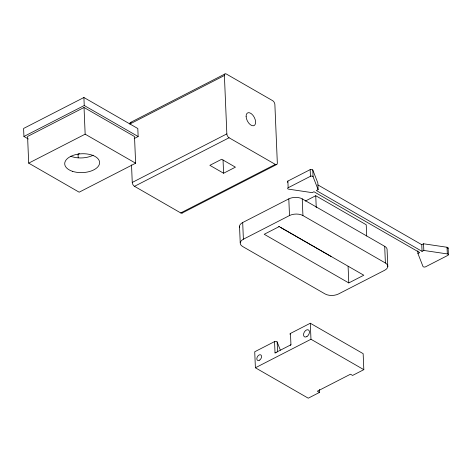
<?xml version="1.0" encoding="UTF-8"?>
<svg xmlns="http://www.w3.org/2000/svg" width="472" height="472" viewBox="0 0 472 472"><rect width="100%" height="100%" fill="white"/><g stroke="black" fill="none" stroke-linecap="round" stroke-linejoin="round"><path stroke-width="0.71" d="M134.219 138.55L138.148 136.532L137.812 128.526L83.904 97.503L23.6 128.455L23.936 136.461L28.373 139.016M23.936 136.461L84.24 105.51L138.148 136.532M84.034 107.486L27.577 136.461L28.692 163.147L79.166 192.192L135.629 163.212L134.508 136.526L84.034 107.486L85.155 134.172L135.629 163.212M28.692 163.147L85.155 134.172M130.349 122.531L224.943 73.98M131.523 164.923L132.254 182.44A3.174 1.735 62.8 0 0 134.485 186.322L180.729 212.931L275.323 164.386A3.174 1.735 62.8 0 0 277.324 162.928L274.881 104.554A3.174 1.735 62.8 0 0 272.651 100.672L226.407 74.057A3.174 1.735 62.8 0 0 224.401 75.514L129.812 124.059A3.174 1.735 62.8 0 1 131.269 122.384M79.355 153.524L78.057 154.191L78.204 157.76M132.254 182.44L226.849 133.889L224.401 75.514M134.485 186.322L229.073 137.771L275.323 164.386M223.598 173.236L235.422 167.171L221.681 159.265L209.857 165.33L223.598 173.236L223.044 160.055M182.192 213.008L276.787 164.462M287.755 182.286A1.587 0.855 -2.4 0 1 287.879 181.071L310.175 169.625A1.587 0.855 -2.4 0 1 312.783 170.014L317.839 182.953L318.116 189.626L316.346 190.535L422.051 251.358L423.827 250.449L447.314 253.93A1.587 0.855 -2.4 0 1 447.875 255.37L425.579 266.81A1.587 0.855 -2.4 0 1 422.965 266.426L417.915 253.482L417.803 250.815M417.915 253.482L419.685 252.573L313.98 191.75L312.204 192.659L288.716 189.178A1.587 0.855 -2.4 0 1 288.156 187.744L310.452 176.298A1.587 0.855 -2.4 0 1 313.06 176.687L318.116 189.626M239.717 227.516A9.523 5.145 -2.4 0 1 242.691 222.536L288.805 198.871A9.523 5.145 -2.4 0 1 302.239 198.877L384.692 246.319A9.523 5.145 -2.4 0 1 387.099 249.965L387.795 266.645M305.325 201.066L315.744 195.721L366.225 224.76L366.691 236M243.387 239.215L289.501 215.551A9.523 5.145 -2.4 0 1 302.935 215.556L385.388 262.998A9.523 5.145 -2.4 0 1 384.639 270.285L338.524 293.956A9.523 5.145 -2.4 0 1 325.09 293.95L242.637 246.508A9.523 5.145 -2.4 0 1 243.387 239.215L242.691 222.536M279.235 226.572L264.22 234.277L348.79 282.935L363.806 275.229L278.675 226.318M280.569 227.404L331.043 256.449M317.975 184.965L421.773 244.685L423.543 243.776L447.031 247.257A1.587 0.855 -2.4 0 1 447.592 248.697M280.356 350.153L277.158 341.982A1.587 0.855 -2.4 0 0 274.551 341.592L254.727 351.77L255.393 367.782L308.251 398.191L319.485 392.427L319.361 389.512M289.979 334.253A1.587 0.855 -2.4 0 1 290.469 333.421L310.299 323.243L363.151 353.658L363.823 369.67L352.59 375.435L350.478 374.219L317.367 391.211L319.485 392.427M274.551 341.592L275.028 352.932L290.947 344.767L290.469 333.421M255.393 367.782L310.971 339.256L363.823 369.67M448.123 248.089L448.4 254.762M447.031 247.257L447.314 253.93M423.543 243.776L423.827 250.449M421.773 244.685L422.051 251.358M384.692 246.319L385.388 262.998M348.088 266.255L348.79 282.935M315.744 195.721L316.246 207.656M312.783 170.014L313.06 176.687M310.175 169.625L310.452 176.298M310.299 323.243L310.971 339.256M302.239 198.877L302.935 215.556M288.805 198.871L289.501 215.551M287.879 181.071L288.156 187.744M277.158 341.982L277.577 351.906M239.528 226.182L240.23 242.862M83.904 97.503L84.24 105.51M290.422 345.368A1.587 0.855 -2.4 0 1 290.947 344.767M275.028 352.932A1.587 0.855 -2.4 0 1 276.173 352.684M229.073 137.771A3.174 1.735 62.8 0 1 226.849 133.889M182.505 212.654A3.174 1.735 62.8 0 1 180.729 212.931M93.173 155.194A17.458 9.428 -2.4 0 1 70.759 156.244M306.953 336.53A3.965 2.537 -60.1 0 0 308.794 330.182A3.965 2.537 -60.1 0 0 303.732 333.421A3.965 2.537 -60.1 0 0 306.953 336.53M259.718 360.071A3.174 2.03 -60.1 0 0 260.939 355.009A3.174 2.03 -60.1 0 0 256.939 357.876A3.174 2.03 -60.1 0 0 259.718 360.071M246.107 116.484A7.139 3.906 62.8 0 0 253.458 125.788A7.139 3.906 62.8 0 0 253.022 115.392A7.139 3.906 62.8 0 0 246.107 116.484M72.605 171.36A17.458 9.428 -2.4 0 0 99.58 163.194A17.458 9.428 -2.4 0 0 74.293 154.993A17.458 9.428 -2.4 0 0 72.605 171.36"/></g></svg>
